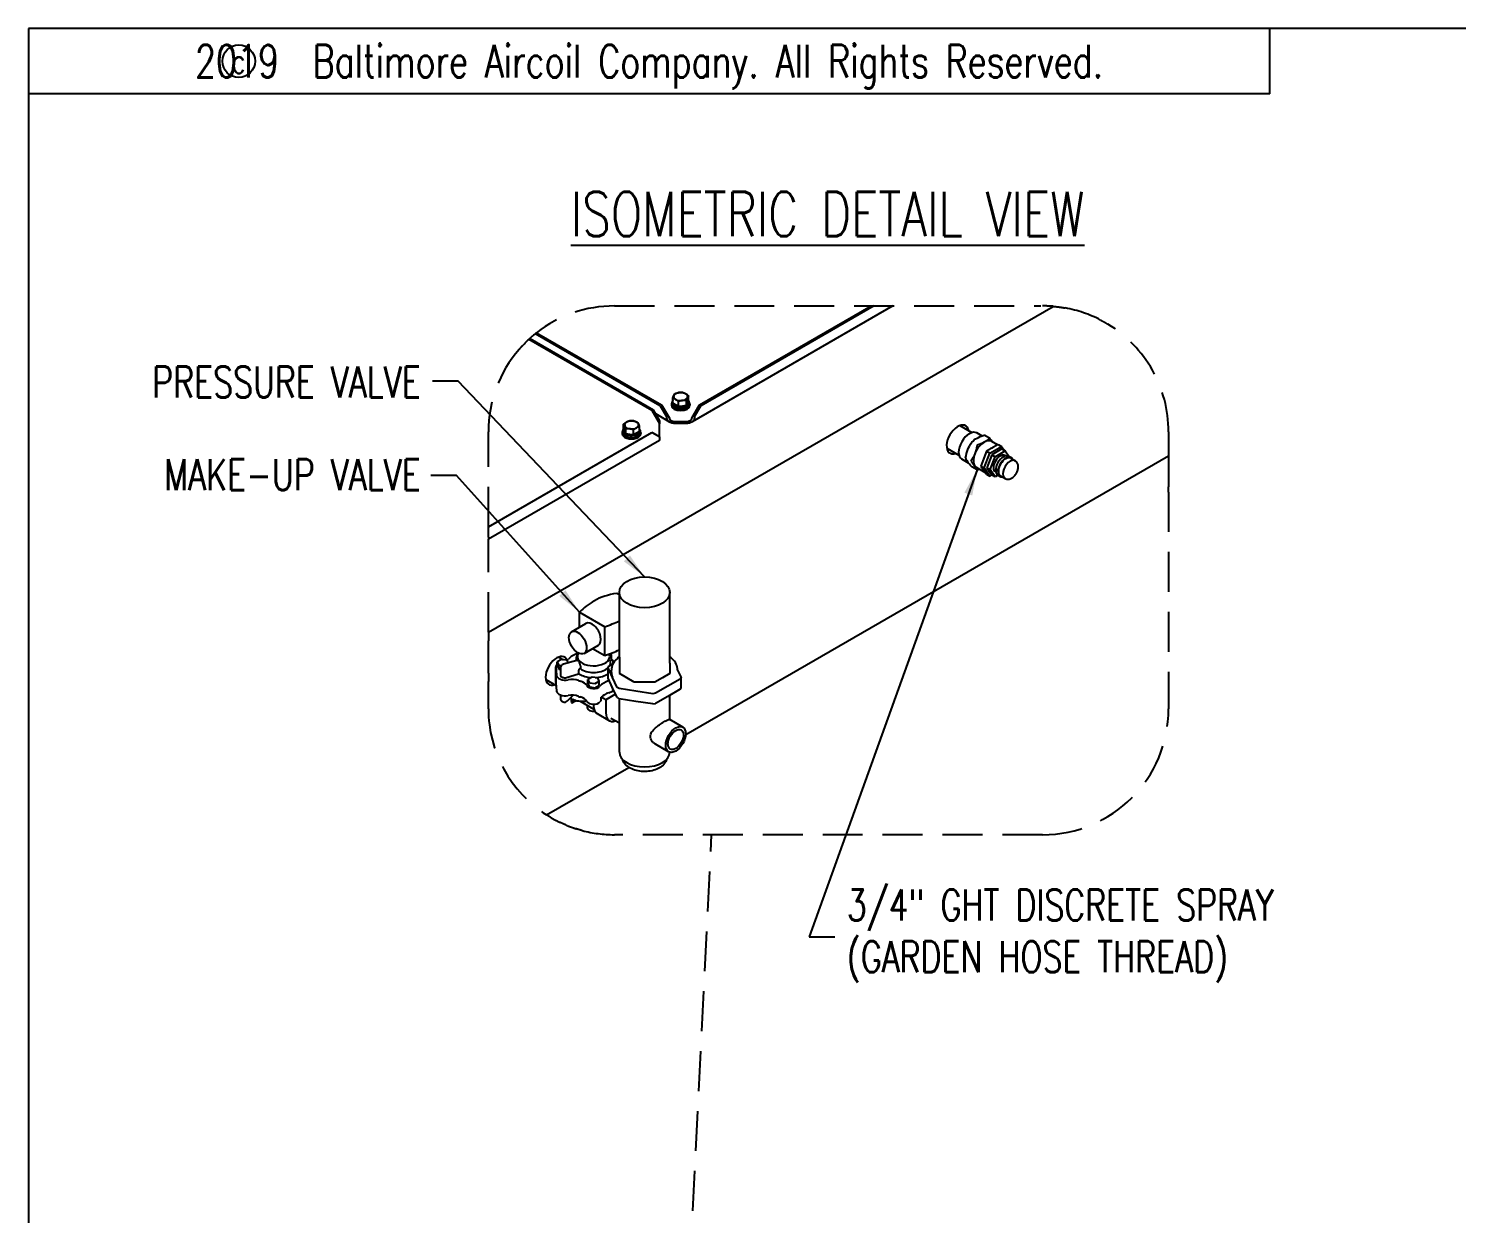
# Model space of a CAD drawing. Header units: millimetres. Extents: x 17891 to 32328, y 18593 to 29476.
# Drawn here: x 17891.5 to 18118.2, y 19027.3 to 19215.5 of the extents above; entities that cross this region are included whole.
import ezdxf
from ezdxf.enums import TextEntityAlignment as Align

# ---------------------------------------------------------------- set-up
doc = ezdxf.new("R2010")
doc.units = ezdxf.units.MM
doc.header["$LTSCALE"] = 5
doc.linetypes.add('HIDDEN', pattern=[9.525, 6.35, -3.175])
doc.layers.add('WS-NO-CONTROL', color=3, linetype='Continuous')
doc.styles.add('ROMANS', font='romans.shx', dxfattribs={"width": 0.75})
doc.styles.add('SUBMITTAL', font='romans.shx', dxfattribs={"width": 0.75})
doc.dimstyles.new('SUBMITTAL', dxfattribs={"dimtxt": 0.09375, "dimasz": 0.09375, "dimexe": 0.03125, "dimexo": 0.0625, "dimgap": 0.0625, "dimtad": 0, "dimdec": 4, "dimzin": 4, "dimdsep": 46, "dimlunit": 4, "dimtxsty": 'SUBMITTAL', "dimcen": 0.09375, "dimclre": 6, "dimadec": 0, "dimazin": 0, "dimtfac": 1, "dimtdec": 0, "dimtofl": 0, "dimtmove": 0, "dimatfit": 3, "dimfxl": 0, "dimfrac": 2, "dimtolj": 1, "dimtzin": 4, "dimarcsym": 0})

# ---------------------------------------------------------------- blocks, each defined once
blk = doc.blocks.new('BORDER')
for p, q in [((1, 1), (0, 1)), ((0, 1), (0, 0))]:
    blk.add_line(p, q)
blk = doc.blocks.new('copyr0')
for q in [(2.375, 0), (0, -0.125)]:
    blk.add_line((2.375, -0.125), q)
at = {"color": 6}
blk.add_circle((0.4022, -0.0625), 0.0312, dxfattribs=at)
at = {"color": 6, "style": 'ROMANS', "width": 0.75}
blk.add_text('2019  Baltimore Aircoil Company. All Rights Reserved.', height=0.0625, dxfattribs=at).set_placement((1.1875, -0.0938), align=Align.CENTER)
blk.add_text('c', height=0.0469, dxfattribs=at).set_placement((0.4018, -0.0625), align=Align.MIDDLE)

msp = doc.modelspace()

# ---------------------------------------------------------------- linework, layer by layer
at = {"layer": 'WS-NO-CONTROL'}
for p, q in [((17964.5085, 19119.6435), (18054.1597, 19171.4036)), ((18028.7125, 19171.4719), (17996.8614, 19153.0827)), ((17998.0323, 19155.7498), (18025.2637, 19171.4719)), ((18025.7092, 19171.4719), (17998.255, 19155.6212)), ((17972.168, 19167.2108), (17992.0191, 19155.7498)), ((17990.4601, 19154.8498), (17970.9096, 19166.1372)), ((17971.0818, 19166.295), (17990.6828, 19154.9783)), ((17991.7964, 19155.6212), (17971.9805, 19167.062)), ((17993.5577, 19155.8913), (17993.5577, 19155.6855)), ((17993.6657, 19156.1983), (17993.6657, 19155.8913)), ((17993.772, 19156.0047), (17993.772, 19156.798)), ((17994.2309, 19155.7398), (17993.772, 19156.0047)), ((17994.6898, 19155.4748), (17994.6898, 19156.2681)), ((17995.9434, 19155.6688), (17995.9434, 19156.4621)), ((17996.1114, 19156.0307), (17995.9434, 19155.6688)), ((17996.2793, 19156.3926), (17996.1114, 19156.0307)), ((17996.2793, 19156.3926), (17996.2793, 19157.1859)), ((17996.3857, 19156.1983), (17996.3857, 19155.8913)), ((17996.4937, 19155.8913), (17996.4937, 19155.6855)), ((17990.6828, 19154.9783), (17990.4601, 19154.8498)), ((17990.4601, 19154.8498), (17991.685, 19152.7281)), ((17990.6828, 19154.9783), (17991.685, 19153.2425)), ((17993.19, 19153.0827), (17991.0709, 19154.3061)), ((17992.0191, 19155.7498), (17991.7964, 19155.6212)), ((17991.7964, 19155.6212), (17992.7986, 19153.8854)), ((17992.0191, 19155.7498), (17993.244, 19153.6282)), ((17992.7986, 19153.8854), (17992.7986, 19153.6282)), ((17994.6898, 19155.4748), (17994.2309, 19155.7398)), ((17995.3166, 19155.5718), (17994.6898, 19155.4748)), ((17995.9434, 19155.6688), (17995.3166, 19155.5718)), ((17996.8074, 19153.6282), (17998.0323, 19155.7498)), ((17997.2528, 19153.8854), (17998.255, 19155.6212)), ((17997.2528, 19153.8854), (17997.2528, 19153.6282)), ((17998.0323, 19155.7498), (17998.255, 19155.6212)), ((17964.5085, 19136.3948), (17990.4601, 19151.378)), ((17985.7628, 19151.3909), (17985.7628, 19151.1852)), ((17985.8708, 19151.6979), (17985.8708, 19151.3909)), ((17985.9772, 19151.8922), (17985.9772, 19152.6855)), ((17986.1451, 19151.5303), (17985.9772, 19151.8922)), ((17986.3131, 19151.1684), (17986.1451, 19151.5303)), ((17986.3131, 19151.1684), (17986.3131, 19151.9617)), ((17987.5667, 19150.9744), (17987.5667, 19151.7678)), ((17988.0256, 19151.2394), (17987.5667, 19150.9744)), ((17988.4845, 19151.5043), (17988.0256, 19151.2394)), ((17988.4845, 19151.5043), (17988.4845, 19152.2976)), ((17988.5908, 19151.71), (17988.5908, 19151.3909)), ((17988.6988, 19151.3909), (17988.6988, 19151.1852)), ((17990.6828, 19151.2495), (17990.4601, 19151.378)), ((17991.685, 19150.6708), (17990.6828, 19151.2495)), ((17991.685, 19153.2425), (17991.685, 19152.7281)), ((17991.685, 19151.6995), (17991.685, 19152.7281)), ((17991.685, 19150.6708), (17991.685, 19151.6995)), ((17994.1348, 19153.1139), (17995.9165, 19153.1139)), ((17994.1348, 19152.8567), (17995.9165, 19152.8567)), ((18039.3558, 19152.4668), (18041.2868, 19151.352)), ((18042.8724, 19150.8291), (18042.0725, 19151.2909)), ((17991.685, 19150.0941), (17964.5085, 19134.4037)), ((17986.9399, 19151.0714), (17986.3131, 19151.1684)), ((17987.5667, 19150.9744), (17986.9399, 19151.0714)), ((17991.685, 19150.6708), (17991.685, 19150.4137)), ((17991.685, 19150.4137), (17991.685, 19150.0941)), ((18044.0483, 19150.4699), (18043.2201, 19150.9481)), ((18045.4432, 19149.4713), (18043.6061, 19148.4107)), ((18044.1364, 19148.1045), (18045.9736, 19149.1651)), ((18045.3337, 19149.4081), (18044.4201, 19149.9356)), ((18045.4432, 19149.4713), (18045.9736, 19149.1651)), ((18045.9736, 19149.1651), (18046.4329, 19148.5117)), ((17995.8358, 19103.3779), (18072.5085, 19147.6448)), ((18037.2958, 19148.8988), (18039.2268, 19147.7839)), ((18040.7392, 19146.5182), (18039.6725, 19147.134)), ((18043.6061, 19148.4107), (18042.6876, 19146.0432)), ((18043.2179, 19145.737), (18044.1364, 19148.1045)), ((18043.6061, 19148.4107), (18044.1364, 19148.1045)), ((18044.4363, 19147.8273), (18043.6408, 19145.7771)), ((18044.1711, 19145.4709), (18044.9666, 19147.5211)), ((18046.0273, 19148.7459), (18044.4363, 19147.8273)), ((18044.4363, 19147.8273), (18044.9666, 19147.5211)), ((18044.9666, 19147.5211), (18046.5576, 19148.4397)), ((18046.0273, 19148.7459), (18046.5576, 19148.4397)), ((18046.5918, 19147.6425), (18046.5121, 19147.6885)), ((18046.5576, 19148.4397), (18047.1373, 19147.6151)), ((18047.1674, 19147.5988), (18047.521, 19147.3947)), ((18047.4585, 19147.2864), (18048.1656, 19146.8782)), ((18042.0887, 19145.4193), (18041.2605, 19145.8975)), ((18043.4565, 19144.9493), (18042.0201, 19145.7786)), ((18042.6876, 19146.0432), (18043.6061, 19144.7364)), ((18042.6876, 19146.0432), (18043.2179, 19145.737)), ((18044.1365, 19144.4302), (18043.2179, 19145.737)), ((18043.6061, 19144.7364), (18044.1365, 19144.4302)), ((18043.6408, 19145.7771), (18044.1711, 19145.4709)), ((18043.6408, 19145.7771), (18044.4363, 19144.6454)), ((18044.4727, 19144.6244), (18044.1365, 19144.4302)), ((18044.9666, 19144.3392), (18044.1711, 19145.4709)), ((18044.9666, 19144.3392), (18044.4363, 19144.6454)), ((18045.3908, 19144.5841), (18044.9666, 19144.3392)), ((18045.0918, 19145.0444), (18045.0121, 19145.0904)), ((18045.4174, 19144.5677), (18045.771, 19144.3636)), ((18045.8335, 19144.4718), (18046.5406, 19144.0636)), ((17985.2996, 19125.5622), (17984.8842, 19125.8021)), ((17985.2996, 19115.6647), (17985.2996, 19125.9729)), ((17993.2996, 19115.6647), (17993.2996, 19125.9729)), ((17978.977, 19120.4338), (17978.977, 19122.8276)), ((17978.977, 19122.8276), (17982.9764, 19120.5186)), ((17977.7098, 19119.7022), (17979.9867, 19121.0167)), ((17982.9764, 19115.9331), (17982.9764, 19120.5186)), ((17979.6898, 19116.2727), (17981.9667, 19117.5873)), ((17976.0973, 19115.3209), (17975.4441, 19114.9438)), ((17975.6773, 19115.702), (17976.4254, 19115.2701)), ((17976.9895, 19115.1828), (17976.0973, 19115.3209)), ((17978.5537, 19115.1674), (17976.4244, 19114.541)), ((17977.1837, 19114.7644), (17976.9895, 19115.1828)), ((17978.5103, 19115.1546), (17978.5103, 19115.6973)), ((17981.039, 19117.0517), (17982.9764, 19115.9331)), ((17983.9103, 19114.8155), (17983.9103, 19115.1812)), ((17983.9918, 19116.0483), (17983.9918, 19115.2645)), ((17984.2791, 19115.0736), (17984.2791, 19114.6032)), ((17985.2996, 19115.6647), (17985.2996, 19114.7081)), ((17993.2996, 19114.7081), (17993.2996, 19115.6647)), ((17975.2163, 19112.6959), (17975.2163, 19114.1525)), ((17975.2177, 19114.1204), (17975.3321, 19112.7944)), ((17975.2177, 19114.1204), (17975.2177, 19112.6637)), ((17975.4441, 19114.2906), (17975.4441, 19114.9438)), ((17975.4441, 19114.9438), (17975.6831, 19114.4286)), ((17975.4441, 19114.2906), (17975.6831, 19113.7754)), ((17975.6831, 19113.7754), (17975.6831, 19114.4286)), ((17975.6831, 19114.4286), (17976.1262, 19114.3601)), ((17975.6831, 19113.7754), (17975.9363, 19113.7362)), ((17975.9363, 19113.8887), (17975.9363, 19112.8011)), ((17976.925, 19112.4513), (17978.8321, 19113.0123)), ((17978.8321, 19113.5773), (17978.8321, 19113.0123)), ((17979.1096, 19113.8549), (17979.0539, 19113.8385)), ((17979.1096, 19114.1815), (17979.1096, 19113.8549)), ((17983.5087, 19113.9816), (17983.6208, 19114.2231)), ((17983.5087, 19112.3486), (17983.5087, 19113.9816)), ((17984.2285, 19112.4307), (17983.5087, 19113.9816)), ((17983.6208, 19114.2231), (17984.2896, 19114.6092)), ((17984.0496, 19113.2152), (17984.0496, 19113.6234)), ((17985.2996, 19114.7081), (17985.2996, 19113.0751)), ((17986.4712, 19112.3987), (17985.2996, 19113.0751)), ((17993.2996, 19113.0751), (17992.1281, 19112.3987)), ((17993.2996, 19114.7081), (17993.2996, 19113.0751)), ((17994.5496, 19113.6142), (17995.0906, 19112.4487)), ((17973.6173, 19112.134), (17975.2554, 19111.1882)), ((17975.2163, 19111.6573), (17975.2163, 19112.6828)), ((17975.2177, 19112.6507), (17975.2177, 19111.6251)), ((17975.2177, 19111.6251), (17975.3321, 19110.2992)), ((17980.9713, 19112.5069), (17980.3181, 19112.1298)), ((17980.3181, 19111.4766), (17980.3181, 19112.1298)), ((17980.3181, 19112.1298), (17980.5571, 19111.6146)), ((17980.3181, 19111.4766), (17980.5571, 19110.9614)), ((17980.5571, 19111.6146), (17981.4494, 19111.4766)), ((17980.5571, 19110.9614), (17981.4494, 19110.8234)), ((17981.8635, 19112.3688), (17980.9713, 19112.5069)), ((17981.4494, 19111.4766), (17982.1026, 19111.8537)), ((17981.4494, 19110.8234), (17982.1026, 19111.2005)), ((17982.1026, 19111.8537), (17981.8635, 19112.3688)), ((17982.1026, 19111.2005), (17982.1026, 19111.8537)), ((17984.2285, 19110.7977), (17983.5087, 19112.3486)), ((17984.9483, 19110.8797), (17984.2285, 19112.4307)), ((17984.9483, 19109.2467), (17984.2285, 19110.7977)), ((17985.2545, 19110.703), (17984.9483, 19110.8797)), ((17987.9408, 19110.2874), (17985.2545, 19110.703)), ((17987.6428, 19111.7223), (17986.4712, 19112.3987)), ((17989.2996, 19111.7223), (17987.6428, 19111.7223)), ((17990.9565, 19111.7223), (17989.2996, 19111.7223)), ((17992.1281, 19112.3987), (17990.9565, 19111.7223)), ((17993.012, 19111.0719), (17991.0454, 19109.9365)), ((17994.9785, 19112.2073), (17993.012, 19111.0719)), ((17994.9785, 19110.5743), (17993.012, 19109.4389)), ((17995.0906, 19112.4487), (17994.9785, 19112.2073)), ((17994.9785, 19110.5743), (17995.0906, 19110.8157)), ((17995.0906, 19110.8157), (17995.0906, 19112.4487)), ((17975.9363, 19109.6737), (17975.9363, 19109.2208)), ((17977.0934, 19108.7363), (17977.9903, 19109.6194)), ((17977.6503, 19108.9858), (17977.6503, 19109.2847)), ((17978.4423, 19108.7841), (17977.8167, 19108.4229)), ((17977.8899, 19108.6952), (17977.8899, 19108.9248)), ((17979.0728, 19108.6933), (17981.2717, 19107.4237)), ((17981.2103, 19108.1967), (17981.2103, 19107.9406)), ((17982.4224, 19108.7693), (17982.4224, 19109.3311)), ((17983.162, 19108.9041), (17982.4224, 19109.3311)), ((17984.6962, 19109.7899), (17983.162, 19108.9041)), ((17983.162, 19108.9041), (17983.162, 19106.8139)), ((17984.9483, 19109.2467), (17985.2545, 19109.07)), ((17987.9408, 19108.6544), (17985.2545, 19109.07)), ((17985.2996, 19100.5595), (17985.2996, 19109.063)), ((17990.6272, 19109.8718), (17987.9408, 19110.2874)), ((17990.6272, 19108.2388), (17987.9408, 19108.6544)), ((17991.0454, 19109.9365), (17990.6272, 19109.8718)), ((17990.6272, 19108.2388), (17991.0454, 19108.3035)), ((17993.012, 19109.4389), (17991.0454, 19108.3035)), ((17993.2996, 19105.7471), (17993.2996, 19109.605)), ((17980.2103, 19108.0365), (17980.2103, 19107.6532)), ((17981.7654, 19106.7138), (17983.717, 19105.587)), ((17985.2996, 19105.1698), (17983.932, 19105.9594)), ((17995.3744, 19104.5493), (17993.2942, 19105.7503)), ((17993.1244, 19100.6522), (17991.0442, 19101.8532)), ((17993.2996, 19100.5595), (17993.2996, 19100.5785)), ((17973.738, 19090.6197), (17986.8019, 19098.1621))]:
    msp.add_line(p, q, dxfattribs=at)
at = {"layer": 'WS-NO-CONTROL', "linetype": 'HIDDEN', "ltscale": 0.2}
for p, q in [((17984.5085, 19171.4719), (18052.2256, 19171.4719)), ((17964.5085, 19136.3948), (17964.5085, 19151.4719)), ((18072.5085, 19151.4719), (18072.5085, 19147.6448)), ((18072.5085, 19147.6448), (18072.5085, 19146.8283)), ((18072.5085, 19146.8283), (18072.5085, 19143.0724)), ((18072.5085, 19143.0724), (18072.5085, 19142.7458)), ((18072.5085, 19141.9124), (18072.5085, 19142.7458)), ((18072.5085, 19141.9124), (18072.5085, 19107.4719)), ((17964.5085, 19136.1377), (17964.5085, 19136.3948)), ((17964.5085, 19134.7233), (17964.5085, 19136.1377)), ((17964.5085, 19134.7233), (17964.5085, 19134.4037)), ((17964.5085, 19119.6435), (17964.5085, 19134.4037)), ((17964.5085, 19119.6435), (17964.5085, 19118.2587)), ((17964.5085, 19113.1115), (17964.5085, 19118.2587)), ((17964.5085, 19113.1115), (17964.5085, 19112.8247)), ((17964.5085, 19112.8247), (17964.5085, 19111.7863)), ((17964.5085, 19107.4719), (17964.5085, 19111.7863)), ((18052.5085, 19087.4719), (17984.5085, 19087.4719)), ((17994.5605, 18980.1644), (17999.95, 19087.4719))]:
    msp.add_line(p, q, dxfattribs=at)
for centre, start, end in [((17984.5085, 19151.4719), 90, 128.098944), ((18052.5085, 19151.4719), 85.26407, 90), ((18052.5085, 19151.4719), 62.611793, 79.625283), ((17984.5085, 19151.4719), 128.098944, 128.784957), ((18052.5085, 19151.4719), 0, 58.787499), ((17984.5085, 19151.4719), 132.839099, 136.478476), ((17984.5085, 19151.4719), 132.17013, 132.839099), ((17984.5085, 19151.4719), 128.784957, 132.17013), ((17984.5085, 19151.4719), 139.089904, 180), ((17984.5085, 19107.4719), 180, 237.416949), ((18052.5085, 19107.4719), 270, 0), ((17984.5085, 19107.4719), 239.723687, 244.399473), ((17984.5085, 19107.4719), 247.421846, 251.181943), ((17984.5085, 19107.4719), 251.181943, 252.267622), ((17984.5085, 19107.4719), 255.127887, 270)]:
    msp.add_arc(centre, 20, start, end, dxfattribs=at)
at = {"layer": 'WS-NO-CONTROL'}
for centre, start, end in [((17976.6163, 19113.8887), 106.392547, 180), ((17976.6163, 19109.2208), 180, 314.5587)]:
    msp.add_arc(centre, 0.68, start, end, dxfattribs=at)
for centre, major_axis, ratio, start_param, end_param in [((17995.0257, 19155.8913), (-1.468, 0), 0.57735027, 5.8969046, 9.81105867), ((17995.0257, 19156.1983), (-1.36, 0), 0.57735027, 5.88510836, 9.82285491), ((17995.0257, 19155.8913), (-1.36, 0), 0.57735027, 0, 3.14159265), ((17995.0257, 19157.0739), (-1.124, 0), 0.57735027, 6.02138592, 7.06858347), ((17995.0257, 19157.0739), (-1.124, 0), 0.57735027, 4.97418837, 6.02138592), ((17995.0257, 19157.0739), (1.124, 0), 0.57735027, 3.92699082, 4.97418837), ((17995.0257, 19157.0739), (-1.124, 0), 0.57735027, 3.92699082, 4.97418837), ((17995.0257, 19157.0739), (1.124, 0), 0.57735027, 4.97418837, 6.02138592), ((17995.0257, 19157.0739), (1.124, 0), 0.57735027, 6.02138592, 7.06858347), ((17995.0257, 19156.1986), (1.124, 0), 0.57735027, 6.01818333, 6.02458851), ((17994.1348, 19153.6282), (-1.3363, 0), 0.57735027, 0, 1.57079633), ((17994.1348, 19153.6282), (-0.8908, 0), 0.57735027, 0, 1.57079633), ((17995.0257, 19155.6855), (-1.468, 0), 0.57735027, 0, 3.14159265), ((17995.0257, 19156.1986), (-1.124, 0), 0.57735027, 0.78010463, 0.7906917), ((17995.0257, 19156.1986), (-1.124, 0), 0.57735027, 1.82640879, 1.83878264), ((17995.9165, 19153.6282), (0.8908, 0), 0.57735027, 4.71238898, 6.28318531), ((17995.9165, 19153.6282), (1.3363, 0), 0.57735027, 4.71238898, 6.28318531), ((17987.2308, 19151.3909), (-1.468, 0), 0.57735027, 5.8969046, 9.97196545), ((17987.2308, 19151.6979), (-1.36, 0), 0.57735027, 5.88510836, 9.42477796), ((17987.2308, 19151.3909), (-1.36, 0), 0.57735027, 0, 3.14159265), ((17987.2308, 19152.5735), (-1.124, 0), 0.57735027, 5.49778715, 6.5449847), ((17987.2308, 19151.6982), (-1.124, 0), 0.57735027, 0.2585968, 0.26500198), ((17987.2308, 19152.5735), (-1.124, 0), 0.57735027, 0.26179939, 1.30899694), ((17987.2308, 19152.5735), (-1.124, 0), 0.57735027, 4.45058959, 5.49778715), ((17987.2308, 19152.5735), (1.124, 0), 0.57735027, 4.45058959, 5.49778715), ((17987.2308, 19152.5735), (1.124, 0), 0.57735027, 0.26179939, 1.30899694), ((17987.2308, 19151.6982), (-1.124, 0), 0.57735027, 2.35090096, 2.36148802), ((17987.2308, 19152.5735), (1.124, 0), 0.57735027, 5.49778715, 6.5449847), ((18039.034, 19150.2739), (-1.25, -2.1651), 0.57735027, 2.53923131, 6.88554665), ((18040.8725, 19149.2125), (1.2, 2.0785), 0.57735027, 0, 3.14159265), ((17987.2308, 19151.1852), (-1.468, 0), 0.57735027, 0, 3.14159267), ((17987.2308, 19151.6982), (-1.124, 0), 0.57735027, 1.30281001, 1.31518387), ((18043.2201, 19147.8571), (-1.2, -2.0785), 0.57735027, 3.92699456, 4.97419212), ((18043.2201, 19147.8571), (1.2, 2.0785), 0.57735027, 0, 0.78540191), ((18044.4363, 19147.1549), (1.0679, 1.8496), 0.57735027, 0.68519071, 0.88561311), ((18043.2201, 19147.8571), (-1.2, -2.0785), 0.57735027, 4.97419212, 6.02138967), ((18044.4102, 19147.17), (1.0494, 1.8177), 0.57735027, 0.68431314, 0.69824231), ((18045.7621, 19146.3894), (0.75, 1.299), 0.57735027, 0, 3.14159265), ((18046.2924, 19146.0833), (0.875, 1.5155), 0.57735027, 0, 3.14159265), ((18046.646, 19145.8791), (0.875, 1.5155), 0.57735027, 5.9029341, 9.80502917), ((18046.646, 19145.8791), (0.8125, 1.4073), 0.57735027, 0, 3.14159265), ((18047.3531, 19145.4709), (0.8125, 1.4073), 0.57735027, 0, 3.14159267), ((18043.2201, 19147.8571), (-1.2, -2.0785), 0.57735027, 6.02138967, 6.28318531), ((17991.2758, 19118.9034), (-14.052, 0), 0.57735027, 5.49778714, 5.7783122), ((17986.7622, 19121.5094), (-7.6688, 0), 0.57735027, 4.95979752, 5.49778714), ((17980.9767, 19119.302), (-0.99, 1.7147), 0.57735027, 3.14159265, 6.28318531), ((17976.2767, 19127.5632), (13.92, 0), 0.57735027, 5.21452942, 5.4176115), ((17975.3555, 19113.5091), (-1.25, -2.1651), 0.57735027, 2.70646756, 6.88554665), ((17975.4377, 19115.8775), (-2, 0), 0.57735027, 2.46832029, 2.66398041), ((17981.2103, 19114.1525), (4.5, 0), 0.57735027, 2.15921739, 2.66398041), ((17981.2103, 19115.7953), (-2.58, 0), 0.57735027, 5.92365219, 6.75442421), ((17981.2103, 19115.7953), (2.58, 0), 0.57735027, 3.61283155, 6.48195269), ((17976.2767, 19122.9777), (13.92, 0), 0.57735027, 5.21452942, 5.4176115), ((17984.0671, 19117.4446), (-2.37, 0), 0.57735027, 1.33652009, 1.43216292), ((17984.0671, 19116.5628), (2.25, 0), 0.57735027, 4.67893845, 4.70473196), ((17976.3363, 19114.1525), (-1.12, 0), 0.57735027, 5.63417473, 6.33294226), ((17976.3363, 19112.6959), (-1.12, 0), 0.57735027, 0, 0.04975695), ((17976.7304, 19112.8346), (-1.4, 0), 0.57735027, 0.04975695, 1.88315907), ((17976.6163, 19112.8011), (-0.68, 0), 0.57735027, 0, 2.04203523), ((17978.8865, 19112.9505), (-0.12, 0), 0.57735027, 3.87213801, 5.18362788), ((17981.2103, 19114.1525), (-3, 0), 0.57735027, 0.73054536, 1.44839235), ((17979.1641, 19113.7932), (-0.1194, 0.0893), 0.1338253, 4.00026451, 5.28342296), ((17981.2103, 19114.8155), (-2.7, 0), 0.57735027, 0.77205137, 2.59851969), ((17981.2103, 19114.1525), (-3, 0), 0.57735027, 1.66191712, 2.44359522), ((17981.2103, 19114.8155), (2.7, 0), 0.57735027, 5.94881394, 6.28318531), ((17989.2996, 19113.2152), (-5.25, 0), 0.57735027, 0, 0.26179939), ((17976.3363, 19112.6828), (-1.12, 0), 0.57735027, 6.27308361, 6.33294226), ((17976.3363, 19111.6573), (-1.12, 0), 0.57735027, 0, 0.04975695), ((17977.7752, 19110.9666), (2, 0), 0.57735027, 1.01393178, 1.88315907), ((17981.2103, 19114.1525), (4.5, 0), 0.57735027, 4.15560086, 4.23475746), ((17978.2226, 19110.8197), (2, 0), 0.57735027, 0.29215696, 1.09322745), ((17981.2103, 19111.3385), (-1.12, 0), 0.57735027, 0.29215696, 2.68102725), ((17985.761, 19110.035), (3.96, 0), 0.57735027, 2.13874554, 2.68102725), ((17981.2103, 19114.1525), (4.5, 0), 0.57735027, 5.28033819, 5.29322115), ((17976.7304, 19110.3394), (-1.4, 0), 0.57735027, 0.04975695, 1.88315907), ((17977.7752, 19108.4714), (2, 0), 0.57735027, 1.01394955, 1.88315907), ((17981.2103, 19110.1878), (3.5474, 0.8552), 0.349506, 3.45941522, 4.3129046), ((17981.2103, 19111.6573), (4.5, 0), 0.57735027, 4.15559296, 4.23476386), ((17978.2226, 19108.3245), (2, 0), 0.57735027, 0.29215696, 1.09321305), ((17981.2103, 19108.8433), (-1.12, 0), 0.57735027, 0.29215696, 2.68102725), ((17985.761, 19107.5397), (3.96, 0), 0.57735027, 2.5737772, 2.68102725), ((17985.761, 19108.1015), (-3.96, 0), 0.57735027, 5.28033819, 5.71536986), ((17981.2103, 19112.2191), (4.5, 0), 0.57735027, 5.28033819, 5.48995248), ((17981.2103, 19107.6532), (-1, 0), 0.57735027, 0, 1.76675373), ((17983.1054, 19109.0347), (-1.34, -2.3209), 0.57735027, 5.49778715, 6.28318531), ((17985.057, 19107.908), (-1.34, -2.3209), 0.57735027, 5.49778715, 6.85752312), ((17989.2996, 19100.5595), (-4, 0), 0.57735027, 0, 3.14159265)]:
    msp.add_ellipse(centre, major_axis=major_axis, ratio=ratio, start_param=start_param, end_param=end_param, dxfattribs=at)
for centre, major_axis, ratio in [((17989.2996, 19125.9729), (4, 0), 0.611602), ((17989.2996, 19125.9729), (4, 0), 0.611602), ((17978.6998, 19117.9874), (-0.99, 1.7147), 0.57735027), ((17994.2494, 19102.6007), (1.125, 1.9486), 0.57735027), ((17994.2494, 19102.6007), (0.875, 1.5155), 0.57735027)]:
    msp.add_ellipse(centre, major_axis=major_axis, ratio=ratio, dxfattribs=at)
at = {"layer": 'WS-NO-CONTROL', "linetype": 'HIDDEN', "ltscale": 0.2}
for points, knots in [([(18054.1597, 19171.4036), (18054.3282, 19171.3897), (18054.5064, 19171.3726), (18054.8536, 19171.3347), (18055.0221, 19171.3139), (18055.3422, 19171.2709), (18055.52, 19171.2446), (18055.845, 19171.1923), (18055.9921, 19171.1666), (18056.1102, 19171.1449)], [2.96468292, 2.96468292, 2.96468292, 2.96468292, 3.2889313, 3.2889313, 3.61317968, 3.61317968, 3.9939755, 3.9939755, 4.37477132, 4.37477132, 4.37477132, 4.37477132]), ([(18061.7088, 19169.2301), (18061.7103, 19169.2293), (18061.7118, 19169.2286), (18061.7859, 19169.1901), (18061.8516, 19169.1555), (18061.9428, 19169.107), (18061.9684, 19169.0932), (18061.9684, 19169.0932)], [-0.549050745, -0.549050745, -0.549050745, -0.549050745, -0.543509705, -0.543509705, -0.271754853, -0.271754853, 0, 0, 0, 0]), ([(18061.9684, 19169.0932), (18062.0621, 19169.0428), (18062.1551, 19168.9919), (18062.3621, 19168.8767), (18062.485, 19168.8064), (18062.7032, 19168.679), (18062.7984, 19168.622), (18062.8727, 19168.5769)], [0.756586174, 0.756586174, 0.756586174, 0.756586174, 0.949779583, 0.949779583, 1.236618881, 1.236618881, 1.523458178, 1.523458178, 1.523458178, 1.523458178]), ([(17969.3937, 19164.5694), (17969.43, 19164.6113), (17969.4774, 19164.6657), (17969.5831, 19164.785), (17969.6413, 19164.8501), (17969.7548, 19164.9752), (17969.8151, 19165.0407), (17969.9224, 19165.156), (17969.9695, 19165.2059), (17970.0061, 19165.2445)], [0.34499086, 0.34499086, 0.34499086, 0.34499086, 0.499702617, 0.499702617, 0.654414373, 0.654414373, 0.825084247, 0.825084247, 0.99575412, 0.99575412, 0.99575412, 0.99575412]), ([(17974.425, 19090.1998), (17974.401, 19090.2139), (17974.3743, 19090.2295), (17974.3174, 19090.2631), (17974.2873, 19090.2809), (17974.1957, 19090.3356), (17974.1328, 19090.3737), (17974.0114, 19090.4479), (17973.9456, 19090.4887), (17973.8289, 19090.5618), (17973.7779, 19090.5942), (17973.738, 19090.6197)], [1.422266145, 1.422266145, 1.422266145, 1.422266145, 1.487374135, 1.487374135, 1.552482125, 1.552482125, 1.682698105, 1.682698105, 1.838669382, 1.838669382, 1.99464066, 1.99464066, 1.99464066, 1.99464066]), ([(17976.8294, 19089.0048), (17976.8217, 19089.0081), (17976.8096, 19089.0131), (17976.7591, 19089.0342), (17976.7063, 19089.0564), (17976.6069, 19089.0989), (17976.5707, 19089.1145), (17976.4927, 19089.1484), (17976.4509, 19089.1668), (17976.3224, 19089.2237), (17976.2323, 19089.2644), (17976.0572, 19089.3449), (17975.963, 19089.3892), (17975.8752, 19089.4312), (17975.8709, 19089.4333), (17975.8666, 19089.4353)], [1.635597443, 1.635597443, 1.635597443, 1.635597443, 1.729010439, 1.729010439, 1.91200437, 1.91200437, 1.99898805, 1.99898805, 2.085971731, 2.085971731, 2.259939092, 2.259939092, 2.46879402, 2.46879402, 2.479743678, 2.479743678, 2.479743678, 2.479743678]), ([(17979.3752, 19088.1419), (17979.2805, 19088.1671), (17979.1661, 19088.1982), (17978.8954, 19088.2752), (17978.7353, 19088.3226), (17978.5249, 19088.3879), (17978.4718, 19088.4046), (17978.417, 19088.4222)], [2.759704249, 2.759704249, 2.759704249, 2.759704249, 3.069307454, 3.069307454, 3.423771848, 3.423771848, 3.534647, 3.534647, 3.534647, 3.534647])]:
    msp.add_open_spline(points, degree=3, knots=knots, dxfattribs=at)
at = {"layer": 'WS-NO-CONTROL'}
for points in [[(17993.772, 19156.798), (17993.862, 19157.0739), (17993.94, 19157.2419)], [(17994.2309, 19156.615), (17994.0179, 19156.738), (17993.772, 19156.798)], [(17993.94, 19157.2419), (17994.0179, 19157.4098), (17994.1079, 19157.5218)], [(17994.1079, 19157.5218), (17994.4439, 19157.6557), (17994.7348, 19157.7007)], [(17994.6898, 19156.2681), (17994.4439, 19156.4921), (17994.2309, 19156.615)], [(17995.3166, 19156.4471), (17995.0257, 19156.4021), (17994.6898, 19156.2681)], [(17994.7348, 19157.7007), (17995.0257, 19157.7457), (17995.3616, 19157.7157)], [(17995.9434, 19156.4621), (17995.6075, 19156.4921), (17995.3166, 19156.4471)], [(17995.3616, 19157.7157), (17995.6075, 19157.6557), (17995.8205, 19157.5328)], [(17995.8205, 19157.5328), (17996.0334, 19157.4098), (17996.2793, 19157.1859)], [(17996.1114, 19156.9059), (17996.0334, 19156.738), (17995.9434, 19156.4621)], [(17996.2793, 19157.1859), (17996.1893, 19157.0739), (17996.1114, 19156.9059)], [(17985.9772, 19152.6855), (17986.2231, 19152.9094), (17986.436, 19153.0324)], [(17986.1451, 19152.4056), (17986.0672, 19152.5735), (17985.9772, 19152.6855)], [(17986.3131, 19151.9617), (17986.2231, 19152.2376), (17986.1451, 19152.4056)], [(17986.9399, 19151.9467), (17986.649, 19151.9917), (17986.3131, 19151.9617)], [(17986.436, 19153.0324), (17986.649, 19153.1554), (17986.8949, 19153.2154)], [(17986.8949, 19153.2154), (17987.2308, 19153.2454), (17987.5217, 19153.2004)], [(17987.5667, 19151.7678), (17987.2308, 19151.9017), (17986.9399, 19151.9467)], [(17987.5217, 19153.2004), (17987.8126, 19153.1554), (17988.1486, 19153.0214)], [(17988.0256, 19152.1147), (17987.8126, 19151.9917), (17987.5667, 19151.7678)], [(17988.4845, 19152.2976), (17988.2386, 19152.2376), (17988.0256, 19152.1147)], [(17988.1486, 19153.0214), (17988.2386, 19152.9094), (17988.3165, 19152.7415)], [(17988.3165, 19152.7415), (17988.3945, 19152.5735), (17988.4845, 19152.2976)]]:
    msp.add_rational_spline(points, [1, 1.0379548493, 1], degree=2, dxfattribs=at)
for points in [[(18040.619, 19148.6416), (18040.7678, 19149.0251), (18040.9693, 19149.4024), (18041.2605, 19149.8167)], [(18041.2605, 19149.8167), (18041.5231, 19150.0914), (18041.7911, 19150.298), (18042.0887, 19150.4699)], [(18042.0887, 19149.3385), (18042.0107, 19148.8011), (18041.8992, 19148.3719), (18041.7504, 19147.9884)], [(18042.0887, 19150.4699), (18042.3863, 19150.6417), (18042.7443, 19150.7964), (18043.2201, 19150.9481)], [(18043.2201, 19149.8167), (18042.9224, 19149.6448), (18042.5645, 19149.4901), (18042.0887, 19149.3385)], [(18044.0483, 19150.4699), (18043.7856, 19150.1952), (18043.5177, 19149.9885), (18043.2201, 19149.8167)], [(18044.5696, 19149.8492), (18044.4376, 19150.0224), (18044.2701, 19150.2229), (18044.0483, 19150.4699)], [(18040.2807, 19147.2914), (18040.3587, 19147.8288), (18040.4702, 19148.258), (18040.619, 19148.6416)], [(18040.619, 19146.682), (18040.4701, 19146.8937), (18040.3588, 19147.0902), (18040.2807, 19147.2914)], [(18041.7504, 19147.9884), (18041.6015, 19147.6048), (18041.4001, 19147.2275), (18041.1089, 19146.8132)], [(18041.1089, 19146.8132), (18041.4002, 19146.489), (18041.6015, 19146.2406), (18041.7504, 19146.0288)], [(18044.4224, 19148.8906), (18044.4614, 19148.9127), (18044.5004, 19148.9331), (18044.5394, 19148.9517)], [(18041.2605, 19145.8975), (18040.9692, 19146.2217), (18040.7679, 19146.4701), (18040.619, 19146.682)], [(18041.7504, 19146.0288), (18041.8992, 19145.817), (18042.0106, 19145.6206), (18042.0887, 19145.4193)], [(18042.0887, 19145.4193), (18042.2135, 19145.4591), (18042.329, 19145.4987), (18042.4364, 19145.5383)], [(17979.2512, 19113.7469), (17979.2593, 19113.7392), (17979.2678, 19113.7328), (17979.2758, 19113.7281)]]:
    msp.add_open_spline(points, degree=3, dxfattribs=at)
for points, knots in [([(18046.5406, 19144.0636), (18046.6351, 19144.009), (18046.7398, 19143.973), (18046.9589, 19143.9375), (18047.0727, 19143.9412), (18047.3151, 19143.9843), (18047.4409, 19144.0318), (18047.7015, 19144.1708), (18047.8328, 19144.2702), (18048.0763, 19144.5048), (18048.1875, 19144.6415), (18048.3775, 19144.9348), (18048.4567, 19145.091), (18048.578, 19145.4139), (18048.62, 19145.5807), (18048.6569, 19145.916), (18048.652, 19146.0851), (18048.5782, 19146.3931), (18048.517, 19146.5343), (18048.3511, 19146.7444), (18048.2644, 19146.8211), (18048.1656, 19146.8782)], [3.88833043, 3.88833043, 3.88833043, 3.88833043, 4.10436771, 4.10436771, 4.34062085, 4.34062085, 4.63564015, 4.63564015, 4.99656224, 4.99656224, 5.37042368, 5.37042368, 5.73885462, 5.73885462, 6.10960216, 6.10960216, 6.48300839, 6.48300839, 6.8041574, 6.8041574, 7.02992308, 7.02992308, 7.02992308, 7.02992308]), ([(17978.738, 19116.3493), (17978.6378, 19116.2128), (17978.5681, 19116.0654), (17978.5184, 19115.8418), (17978.5103, 19115.7696), (17978.5103, 19115.6973)], [3.526293033, 3.526293033, 3.526293033, 3.526293033, 3.799338246, 3.799338246, 3.926990816, 3.926990816, 3.926990816, 3.926990816]), ([(17978.5537, 19115.1674), (17978.5571, 19115.1684), (17978.5608, 19115.1693), (17978.5648, 19115.1701), (17978.5738, 19115.172), (17978.5845, 19115.1735), (17978.5969, 19115.1743), (17978.6093, 19115.1752), (17978.6233, 19115.1754), (17978.6391, 19115.1749), (17978.6549, 19115.1743), (17978.6724, 19115.173), (17978.6917, 19115.1708), (17978.7109, 19115.1685), (17978.7319, 19115.1653), (17978.7546, 19115.1609), (17978.7773, 19115.1566), (17978.8018, 19115.151), (17978.828, 19115.1441), (17978.8542, 19115.1372), (17978.8821, 19115.129), (17978.9115, 19115.1191)], [0.195077611, 0.195077611, 0.195077611, 0.195077611, 0.25, 0.25, 0.25, 0.375, 0.375, 0.375, 0.5, 0.5, 0.5, 0.625, 0.625, 0.625, 0.75, 0.75, 0.75, 0.875, 0.875, 0.875, 1, 1, 1, 1]), ([(17978.9115, 19115.1191), (17978.9081, 19115.0994), (17978.9053, 19115.0791), (17978.9034, 19115.0586), (17978.9014, 19115.038), (17978.9002, 19115.0172), (17978.8998, 19114.9963), (17978.8993, 19114.9754), (17978.8996, 19114.9545), (17978.9007, 19114.9336), (17978.9018, 19114.9128), (17978.9036, 19114.8922), (17978.9062, 19114.8719), (17978.9088, 19114.8516), (17978.9121, 19114.8317), (17978.9161, 19114.8124), (17978.92, 19114.793), (17978.9247, 19114.7742), (17978.9301, 19114.7559), (17978.9355, 19114.7377), (17978.9416, 19114.72), (17978.9483, 19114.7032), (17978.955, 19114.6863), (17978.9623, 19114.6703), (17978.9703, 19114.6551)], [0, 0, 0, 0, 0.125, 0.125, 0.125, 0.25, 0.25, 0.25, 0.375, 0.375, 0.375, 0.5, 0.5, 0.5, 0.625, 0.625, 0.625, 0.75, 0.75, 0.75, 0.875, 0.875, 0.875, 1, 1, 1, 1]), ([(17983.8489, 19116.2342), (17983.854, 19116.2321), (17983.8591, 19116.2298), (17983.8642, 19116.2274), (17983.8759, 19116.2218), (17983.8872, 19116.2154), (17983.898, 19116.2082), (17983.9037, 19116.2044), (17983.9093, 19116.2004), (17983.9146, 19116.1962), (17983.9268, 19116.1865), (17983.938, 19116.1757), (17983.9479, 19116.1639), (17983.9505, 19116.1608), (17983.9531, 19116.1575), (17983.9555, 19116.1542), (17983.9661, 19116.1399), (17983.9747, 19116.1242), (17983.9808, 19116.108), (17983.9814, 19116.1065), (17983.9819, 19116.1051), (17983.9824, 19116.1037), (17983.9886, 19116.0859), (17983.9918, 19116.0676), (17983.9918, 19116.0483)], [0.286270104, 0.286270104, 0.286270104, 0.286270104, 0.333333333, 0.333333333, 0.333333333, 0.442521533, 0.442521533, 0.442521533, 0.5, 0.5, 0.5, 0.631370012, 0.631370012, 0.631370012, 0.666666667, 0.666666667, 0.666666667, 0.819897286, 0.819897286, 0.819897286, 0.833333333, 0.833333333, 0.833333333, 1, 1, 1, 1]), ([(17983.9103, 19115.1812), (17983.9163, 19115.1889), (17983.9228, 19115.1967), (17983.9486, 19115.2258), (17983.9698, 19115.2464), (17983.9914, 19115.2642), (17983.9916, 19115.2643), (17983.9918, 19115.2645)], [0.2147724008, 0.2147724008, 0.2147724008, 0.2147724008, 0.2322585153, 0.2322585153, 0.2801069847, 0.2801069847, 0.2805526572, 0.2805526572, 0.2805526572, 0.2805526572]), ([(17985.2996, 19115.7433), (17985.1875, 19115.6624), (17985.0813, 19115.5776), (17984.6537, 19115.1969), (17984.3955, 19114.8613), (17984.1141, 19114.2152), (17984.0496, 19113.9198), (17984.0496, 19113.6234)], [6.393328134, 6.393328134, 6.393328134, 6.393328134, 6.493352639, 6.493352639, 6.822220059, 6.822220059, 7.06858347, 7.06858347, 7.06858347, 7.06858347]), ([(17984.0498, 19115.2638), (17984.0725, 19115.2637), (17984.0934, 19115.2611), (17984.1126, 19115.2567), (17984.1319, 19115.2522), (17984.1495, 19115.246), (17984.1651, 19115.2387), (17984.1807, 19115.2314), (17984.1942, 19115.2231), (17984.2059, 19115.2142), (17984.2177, 19115.2053), (17984.2277, 19115.1958), (17984.2361, 19115.1862), (17984.2445, 19115.1765), (17984.2514, 19115.1666), (17984.257, 19115.1568), (17984.2626, 19115.147), (17984.2669, 19115.1372), (17984.2702, 19115.1277), (17984.2734, 19115.1181), (17984.2757, 19115.1088), (17984.2771, 19115.0997), (17984.2785, 19115.0907), (17984.2791, 19115.082), (17984.2791, 19115.0736)], [0.000001114, 0.000001114, 0.000001114, 0.000001114, 0.125, 0.125, 0.125, 0.25, 0.25, 0.25, 0.375, 0.375, 0.375, 0.5, 0.5, 0.5, 0.625, 0.625, 0.625, 0.75, 0.75, 0.75, 0.875, 0.875, 0.875, 1, 1, 1, 1]), ([(17994.5496, 19113.6234), (17994.5496, 19113.9497), (17994.4712, 19114.2746), (17994.1695, 19114.9011), (17993.9364, 19115.1991), (17993.5389, 19115.5608), (17993.4229, 19115.6545), (17993.2996, 19115.7433)], [3.926990816, 3.926990816, 3.926990816, 3.926990816, 4.198217954, 4.198217954, 4.492352561, 4.492352561, 4.602246152, 4.602246152, 4.602246152, 4.602246152]), ([(17979.0539, 19113.8385), (17979.0385, 19113.834), (17979.0072, 19113.8221), (17978.9571, 19113.7927), (17978.9082, 19113.7507), (17978.8661, 19113.6969), (17978.8382, 19113.6356), (17978.832, 19113.5968), (17978.8321, 19113.5773)], [0.000000094, 0.000000094, 0.000000094, 0.000000094, 0.166666667, 0.333333333, 0.5, 0.666666667, 0.833333333, 1, 1, 1, 1]), ([(17978.9703, 19114.6551), (17978.9907, 19114.616), (17979.029, 19114.536), (17979.0743, 19114.4129), (17979.1031, 19114.2927), (17979.1096, 19114.2173), (17979.1096, 19114.1815)], [0.000000235, 0.000000235, 0.000000235, 0.000000235, 0.25, 0.5, 0.75, 1, 1, 1, 1]), ([(17984.5885, 19110.022), (17984.4502, 19110.2087), (17984.3328, 19110.4109), (17984.1851, 19110.7665), (17984.1388, 19110.9122), (17984.1062, 19111.0613)], [5.093619415, 5.093619415, 5.093619415, 5.093619415, 5.262407386, 5.262407386, 5.372229023, 5.372229023, 5.372229023, 5.372229023]), ([(17977.6504, 19108.9859), (17977.6504, 19108.9344), (17977.6515, 19108.8842), (17977.6595, 19108.7353), (17977.6717, 19108.6462), (17977.7039, 19108.5212), (17977.7247, 19108.4718), (17977.7722, 19108.4159), (17977.7985, 19108.4097), (17977.8399, 19108.4391), (17977.8581, 19108.4696), (17977.8833, 19108.5633), (17977.8899, 19108.6264), (17977.8899, 19108.6952)], [1.93909045, 1.93909045, 1.93909045, 1.93909045, 2.04405883, 2.04405883, 2.26773065, 2.26773065, 2.46091271, 2.46091271, 2.65409477, 2.65409477, 2.81447091, 2.81447091, 2.97484705, 2.97484705, 2.97484705, 2.97484705]), ([(17977.8899, 19108.9248), (17977.8899, 19108.942), (17977.8916, 19108.9576), (17977.8983, 19108.9806), (17977.9034, 19108.9881), (17977.9152, 19108.9949), (17977.9228, 19108.9944), (17977.9322, 19108.9891), (17977.9331, 19108.9886), (17977.934, 19108.988)], [-0.325192188, -0.325192188, -0.325192188, -0.325192188, -0.285210942, -0.285210942, -0.245229696, -0.245229696, -0.203561992, -0.203561992, -0.199248086, -0.199248086, -0.199248086, -0.199248086]), ([(17990.2273, 19103.0857), (17990.2273, 19103.2004), (17990.2457, 19103.3153), (17990.315, 19103.5381), (17990.3652, 19103.6461), (17990.5292, 19103.9204), (17990.6626, 19104.0815), (17990.9647, 19104.3874), (17991.1332, 19104.5326), (17991.5399, 19104.852), (17991.784, 19105.0218), (17992.2632, 19105.3327), (17992.4953, 19105.4707), (17992.8542, 19105.6617), (17992.9903, 19105.7229), (17993.1831, 19105.7765), (17993.248, 19105.777), (17993.2941, 19105.7504)], [0, 0, 0, 0, 0.25623617, 0.25623617, 0.50766987, 0.50766987, 0.91380576, 0.91380576, 1.31600995, 1.31600995, 1.84144859, 1.84144859, 2.39712602, 2.39712602, 2.88558018, 2.88558018, 3.31335505, 3.31335505, 3.31335505, 3.31335505]), ([(17991.0441, 19101.8531), (17990.9205, 19101.9245), (17990.8043, 19102.0104), (17990.4669, 19102.3257), (17990.2934, 19102.6047), (17990.2326, 19102.9622), (17990.2273, 19103.024), (17990.2273, 19103.0857)], [7.73515277, 7.73515277, 7.73515277, 7.73515277, 8.03551702, 8.03551702, 8.70548031, 8.70548031, 8.84358209, 8.84358209, 8.84358209, 8.84358209]), ([(17992.7605, 19099.4015), (17992.7368, 19099.2991), (17992.7027, 19099.1991), (17992.5602, 19098.882), (17992.4134, 19098.682), (17992.0239, 19098.3006), (17991.7688, 19098.1268), (17991.1803, 19097.8336), (17990.8428, 19097.7178), (17990.1318, 19097.5598), (17989.7587, 19097.5171), (17989.0119, 19097.506), (17988.6385, 19097.5372), (17987.9222, 19097.6714), (17987.5796, 19097.7748), (17986.9556, 19098.0516), (17986.6744, 19098.2255), (17986.2179, 19098.6358), (17986.0379, 19098.8709), (17985.8891, 19099.2214), (17985.8598, 19099.3105), (17985.8388, 19099.4015)], [2.48875393, 2.48875393, 2.48875393, 2.48875393, 2.61011195, 2.61011195, 2.88881615, 2.88881615, 3.21501457, 3.21501457, 3.55950223, 3.55950223, 3.90131641, 3.90131641, 4.2408904, 4.2408904, 4.58213303, 4.58213303, 4.92671189, 4.92671189, 5.2574159, 5.2574159, 5.36522771, 5.36522771, 5.36522771, 5.36522771])]:
    msp.add_open_spline(points, degree=3, knots=knots, dxfattribs=at)

# ---------------------------------------------------------------- block references
for name, p, xscale, yscale, zscale in [('BORDER', (17891.493, 18593.206), 829.7698563356048, 622.3273922517036, 829.7698563356048), ('copyr0', (17891.493, 19215.5333), 82.97698563356047, 82.97698563356047, 82.97698563356047), ('copyr0', (17891.493, 19215.5333), 82.97698563356047, 82.97698563356047, 82.97698563356047)]:
    msp.add_blockref(name, p, dxfattribs=dict(xscale=xscale, yscale=yscale, zscale=zscale))

# ---------------------------------------------------------------- texts
at = {"layer": 'WS-NO-CONTROL', "style": 'SUBMITTAL'}
for s, insert, char_height, width, attachment_point in [('{\\LISOMETRIC DETAIL VIEW}', (18018.367, 19186.0809), 7.07, 154.709065, 5), ('PRESSURE VALVE', (17953.7541, 19159.3848), 4.93, 83.587088, 6), ('MAKE-UP VALVE', (17953.7541, 19144.6503), 4.93, 83.587088, 6), ('3/4" GHT DISCRETE SPRAY (GARDEN HOSE THREAD)', (18021.4113, 19071.3782), 4.93, 82.504382, 4)]:
    msp.add_mtext(s, dxfattribs=dict(at, insert=insert, char_height=char_height, width=width, attachment_point=attachment_point))

# ---------------------------------------------------------------- leaders
at = {"layer": 'WS-NO-CONTROL', "annotation_type": 0, "has_hookline": 1}
for points, hookline_direction, text_width in [([(17989.2996, 19128.4194), (17959.727, 19159.5119), (17955.6544, 19159.5119)], 1, 47.1871), ([(17978.977, 19122.8276), (17959.4172, 19144.5233), (17955.3446, 19144.5233)], 1, 45.0743), ([(18042.0887, 19145.4193), (18015.4385, 19071.2512), (18019.5111, 19071.2512)], 0, 76.9432)]:
    msp.add_leader(points, dimstyle='SUBMITTAL', override={"dimscale": 58.18, "dimasz": 0.07, "dimgap": 0.03, "dimcen": 4.055284, "dimarcsym": 1}, dxfattribs=dict(at, hookline_direction=hookline_direction, text_width=text_width))

doc.saveas('drawing.dxf')
